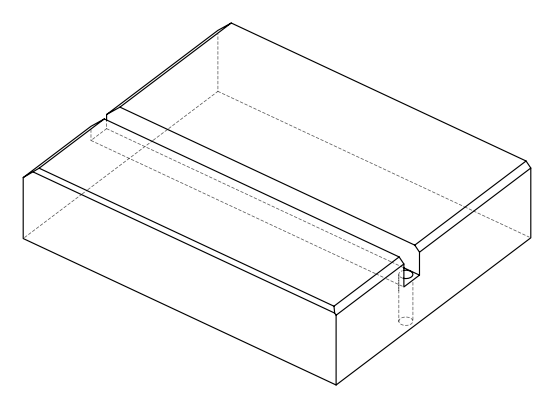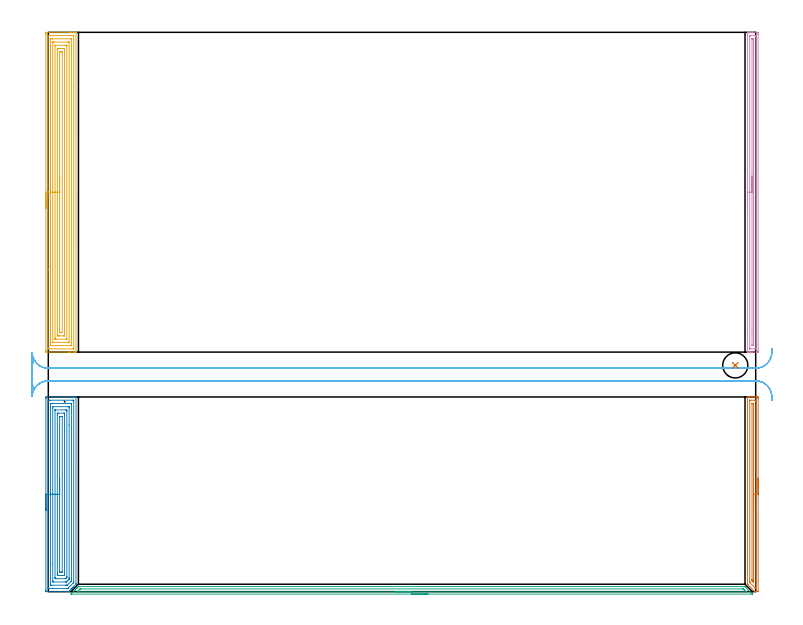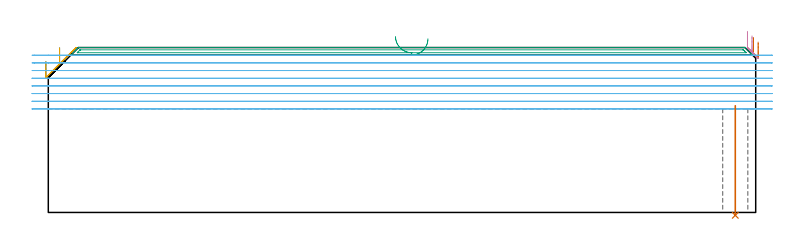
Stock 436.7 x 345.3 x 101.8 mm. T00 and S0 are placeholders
(PLAN: 7 operations, 2 tool changes, 48.9 min)
(1 AREA_MILL | FG_CHAMFER_SURFACE | UGT0205_001 | 3.02 min | 2707 mm3)
(2 AREA_MILL_1 | FG_CHAMFER_SURFACE_1 | UGT0205_001 | 7 min | 22128 mm3)
(3 AREA_MILL_2 | FG_CHAMFER_SURFACE_2 | UGT0205_001 | 6.84 min | 4381 mm3)
(4 AREA_MILL_3 | FG_CHAMFER_SURFACE_3 | UGT0205_001 | 4.91 min | 4398 mm3)
(5 AREA_MILL_4 | FG_CHAMFER_SURFACE_4 | UGT0205_001 | 11.36 min | 35483 mm3)
(6 MILL_RECTANGULAR_SLOT | SLOT_RECTANGULAR | UGT0201_094 | Follow Part, ap 5, ae 75% | 15.49 min | 455603 mm3)
(7 INDEXABLE_INSERT_DRILL_THROUGH_HOLE_FROM_SOLID | STEP1HOLE | NXT0302_002 | 0.28 min | 12027 mm3)
(TOOL UGT0205_001 | Chamfer Mill 20 x 3 x 45 deg. | D20 FL50 Z2)
(TOOL UGT0201_094 | End mill 20 mm | D20 FL38 Z4)
(TOOL NXT0302_002 | Index. Insert Drill 15.5mm [880-D1550L20-05] | D15.5 PA176 FL78 Z2)
(OP 1 AREA_MILL)
G17 G21 G94 G90
T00 M6
G54
G17 G0 G90 X438.2 Y70.1 S1061 M3
G43 Z111.8 H0
Z105.2
G94 G1 Y70.062 Z104.328 F250.
Y69.948 Z103.464
Y69.759 Z102.612
Y69.497 Z101.78
Y69.163 Z100.974
Y68.76 Z100.2
Y68.292 Z99.464
Y67.76 Z98.772
Y67.171 Z98.129
Y66.528 Z97.54
Y65.836 Z97.008
Y65.1 Z96.54
Y64.326 Z96.137
Y63.52 Z95.803
Y62.688 Z95.541
Y61.836 Z95.352
Y60.972 Z95.238
Y60.1 Z95.2
Y0.321
X438.197 Y0.184 Z95.203
X438.191 Y0.002 Z95.205
X437.947 Y0. Z95.449
X437.58 Z95.815
X436.846 Z96.554
X436.24 Z97.159
X436.19 Y0.01 Z97.209
X431.913 Y4.287 Z101.487
X431.619 Y4.584 Z101.78
X431.607 Y4.6 Z101.793
X431.6 Y5.102 Z101.8
Y120.016
X431.603 Y120.19 Z101.788
X431.668 Y120.193 Z101.724
X432.109 Y120.2 Z101.29
X432.379 Z101.021
X433.113 Z100.282
X434.374 Z99.023
X435.793 Z97.602
X436.424 Z96.972
X437.317 Z96.079
X437.58 Y120.198 Z95.816
X438.192 Y120.193 Z95.206
X438.193 Y120.182 Z95.204
X438.198 Y119.569 Z95.202
X438.2 Y118.949 Z95.2
Y60.1
X436.786 Z96.614
X436.785 Y2.321 Z96.615
X436.784 Y2.222 Z96.616
X436.779 Y2.026 Z96.621
X436.773 Y2.009 Z96.627
X436.765 Y2.006 Z96.635
X436.739 Y2.005 Z96.661
X436.687 Y2.01 Z96.713
X436.633 Y2.029 Z96.767
X436.575 Y2.082 Z96.825
X436.46 Y2.193 Z96.94
X436.23 Y2.419 Z97.17
X433.113 Y5.538 Z100.287
X433.058 Y5.598 Z100.342
X433.032 Y5.629 Z100.368
X433.021 Y5.647 Z100.379
X433.019 Y5.7 Z100.381
X433.015 Y5.898 Z100.385
X433.014 Y5.997 Z100.386
Y6.096
X433.015 Y117.879 Z100.385
X433.016 Y117.978 Z100.384
X433.021 Y118.174 Z100.379
X433.027 Y118.191 Z100.373
X433.035 Y118.194 Z100.365
X433.061 Y118.198 Z100.339
X433.113 Y118.199 Z100.287
X436.268 Y118.2 Z97.132
X436.687 Y118.196 Z96.713
X436.746 Y118.194 Z96.654
X436.777 Y118.191 Z96.623
X436.78 Y118.077 Z96.62
X436.784 Y117.879 Z96.616
X436.785 Y117.781 Z96.615
X436.786 Y117.682 Z96.614
Y60.1
X435.372 Z98.028
X435.371 Y6.419 Z98.029
X435.369 Y5.997 Z98.031
X435.365 Y5.781 Z98.035
X435.364 Y5.748 Z98.036
X435.283 Y5.824 Z98.117
X435.104 Y5.997 Z98.296
X434.9 Y6.2 Z98.5
X434.557 Y6.549 Z98.843
X434.472 Y6.639 Z98.928
X434.435 Y6.681 Z98.965
X434.434 Y6.734 Z98.966
X434.431 Y6.891 Z98.969
X434.429 Y7.362 Z98.971
X434.428 Y7.785 Z98.972
X434.429 Y115.992 Z98.971
X434.431 Y116.11 Z98.969
X434.433 Y116.168 Z98.967
X434.435 Y116.189 Z98.965
X434.485 Y116.191 Z98.915
X434.694 Y116.199 Z98.706
X434.9 Z98.5
X435.108 Y116.198 Z98.292
X435.246 Y116.194 Z98.154
X435.354 Y116.19 Z98.046
X435.365 Y116.172 Z98.035
X435.367 Y116.149 Z98.033
X435.369 Y115.992 Z98.031
X435.371 Y115.52 Z98.029
X435.372 Y115.098 Z98.028
Y60.1
Y59.228 Z98.066
Y58.364 Z98.18
Y57.512 Z98.369
Y56.68 Z98.632
Y55.874 Z98.965
Y55.1 Z99.368
Y54.364 Z99.837
Y53.672 Z100.368
Y53.029 Z100.957
Y52.44 Z101.601
Y51.908 Z102.293
Y51.44 Z103.028
Y51.037 Z103.802
Y50.703 Z104.608
Y50.441 Z105.44
Y50.252 Z106.292
Y50.138 Z107.157
Y50.1 Z108.028
G0 Z111.8
M5
M2
(OP 2 AREA_MILL_1)
G17 G21 G94 G90
T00 M6
G54
G17 G0 G90 X-1.5 Y50.1 S1061 M3
G43 Z111.8 H0
Z93.2
G94 G1 Y50.138 Z92.328 F250.
Y50.252 Z91.464
Y50.441 Z90.612
Y50.703 Z89.78
Y51.037 Z88.974
Y51.44 Z88.2
Y51.908 Z87.464
Y52.44 Z86.772
Y53.029 Z86.129
Y53.672 Z85.54
Y54.364 Z85.008
Y55.1 Z84.54
Y55.874 Z84.137
Y56.68 Z83.803
Y57.512 Z83.541
Y58.364 Z83.352
Y59.228 Z83.238
Y60.1 Z83.2
Y119.152
X-1.499 Y119.569 Z83.201
X-1.495 Y120.041 Z83.203
X-1.492 Y120.191 Z83.206
X-1.029 Y120.2 Z83.669
X13.357 Z98.053
X15.746 Z100.441
X16.713 Z101.413
X17.088 Y120.192 Z101.779
X17.097 Y120.191 Z101.788
X17.1 Y120.016 Z101.8
Y5.102
X17.097 Y4.604 Z101.784
X17.076 Y4.575 Z101.772
X17.07 Y4.569 Z101.768
X15.814 Y3.314 Z100.513
X15.746 Y3.244 Z100.442
X15.679 Y3.179 Z100.378
X15.516 Y3.016 Z100.215
X15.452 Y2.95 Z100.148
X15.389 Y2.888 Z100.088
X15.218 Y2.718 Z99.917
X15.157 Y2.656 Z99.854
X15.098 Y2.598 Z99.797
X14.92 Y2.419 Z99.619
X14.863 Y2.361 Z99.56
X14.807 Y2.307 Z99.506
X14.622 Y2.121 Z99.321
X14.569 Y2.067 Z99.266
X14.517 Y2.016 Z99.216
X14.324 Y1.823 Z99.023
X14.274 Y1.773 Z98.971
X14.226 Y1.726 Z98.925
X14.026 Y1.525 Z98.725
X13.98 Y1.479 Z98.677
X13.936 Y1.435 Z98.635
X13.728 Y1.227 Z98.427
X13.097 Y0.596 Z97.795
X13.001 Y0.501 Z97.701
X12.833 Y0.333 Z97.533
X12.656 Y0.155 Z97.353
X12.532 Y0.035 Z97.23
X12.494 Y0.004 Z97.19
X12.435 Y0.001 Z97.133
X12.409 Y0. Z97.107
X10.969 Z95.665
X7.177 Z91.874
X-0.406 Z84.292
X-1.029 Y0.002 Z83.669
X-1.242 Y0.004 Z83.456
X-1.492 Y0.009 Z83.206
X-1.495 Y0.159 Z83.203
X-1.499 Y0.631 Z83.201
X-1.5 Y1.108 Z83.2
Y60.1
X-0.086 Z84.614
X-0.085 Y117.781 Z84.615
X-0.079 Y118.187 Z84.621
X0.326 Y118.197 Z85.026
X0.737 Y118.199 Z85.437
X1.206 Y118.2 Z85.906
X14.863 Y118.199 Z99.563
X15.334 Y118.197 Z100.034
X15.573 Y118.19 Z100.273
X15.679 Y118.167 Z100.379
X15.685 Y117.842 Z100.385
Y117.781
X15.686 Y5.997 Z100.386
X15.683 Y5.788 Z100.383
X15.68 Y5.685 Z100.38
X15.677 Y5.638 Z100.377
X15.646 Y5.604 Z100.346
X15.45 Y5.402 Z100.15
X15.153 Y5.102 Z99.853
X12.47 Y2.419 Z97.17
X12.341 Y2.291 Z97.041
X12.214 Y2.168 Z96.914
X12.084 Y2.046 Z96.784
X12.037 Y2.01 Z96.737
X11.98 Y2.007 Z96.68
X11.744 Y2.001 Z96.444
X0.737 Z85.437
X0.266 Y2.003 Z84.966
X0.027 Y2.01 Z84.727
X-0.079 Y2.033 Z84.621
X-0.085 Y2.358 Z84.615
Y2.419
X-0.086 Y60.1 Z84.614
X1.328 Z86.028
X1.329 Y115.992 Z86.029
X1.33 Y116.139 Z86.03
X1.333 Y116.175 Z86.033
X1.335 Y116.187 Z86.035
X1.347 Y116.19 Z86.047
X1.417 Y116.197 Z86.117
X1.62 Y116.199 Z86.32
X2.297 Y116.2 Z86.997
X13.775 Z98.475
X13.98 Y116.199 Z98.68
X14.185 Y116.194 Z98.885
X14.243 Y116.19 Z98.943
X14.265 Y116.185 Z98.965
X14.267 Y116.168 Z98.967
X14.27 Y116.09 Z98.97
X14.271 Y115.992 Z98.971
Y115.697
Y7.49
X14.269 Y6.891 Z98.969
X14.266 Y6.744 Z98.966
X14.264 Y6.675 Z98.964
X14.229 Y6.638 Z98.929
X13.98 Y6.381 Z98.68
X13.79 Y6.189 Z98.49
X13.598 Y5.997 Z98.298
X11.807 Y4.208 Z96.507
X11.646 Y4.054 Z96.346
X11.6 Y4.012 Z96.3
X11.532 Y4.005 Z96.232
X11.331 Y4.002 Z96.031
X10.654 Y4. Z95.354
X1.825 Z86.525
X1.62 Y4.001 Z86.32
X1.415 Y4.006 Z86.115
X1.357 Y4.01 Z86.057
X1.335 Y4.015 Z86.035
X1.333 Y4.032 Z86.033
X1.33 Y4.11 Z86.03
X1.329 Y4.208 Z86.029
Y4.503
X1.328 Y60.1 Z86.028
X2.743 Z87.443
Y113.309
X2.744 Y113.959 Z87.444
X2.748 Y114.177 Z87.448
X2.75 Y114.188 Z87.45
X2.755 Y114.192 Z87.455
X2.781 Y114.197 Z87.481
X2.836 Y114.199 Z87.536
X12.214 Y114.2 Z96.914
X12.654 Y114.19 Z97.354
X12.85 Y114.175 Z97.55
X12.852 Y114.063 Z97.552
X12.856 Y113.553 Z97.556
X12.857 Y102.933 Z97.557
Y8.679
X12.855 Y8.031 Z97.555
X12.851 Y7.785 Z97.551
X12.848 Y7.709 Z97.548
X12.788 Y7.644 Z97.488
X12.693 Y7.544 Z97.393
X12.573 Y7.422 Z97.273
X12.214 Y7.063 Z96.914
X11.685 Y6.533 Z96.385
X11.331 Y6.181 Z96.031
X11.239 Y6.09 Z95.939
X11.185 Y6.041 Z95.885
X11.156 Y6.016 Z95.856
X11.108 Y6.01 Z95.808
X10.888 Y6.006 Z95.588
X10.449 Y6. Z95.149
X3.386 Z88.086
X2.946 Y6.01 Z87.646
X2.75 Y6.025 Z87.45
X2.748 Y6.137 Z87.448
X2.744 Y6.647 Z87.444
X2.743 Y17.397 Z87.443
Y60.1
X4.157 Z88.857
Y111.747
X4.16 Y111.973 Z88.86
X4.164 Y112.123 Z88.864
X4.17 Y112.191 Z88.87
X4.185 Y112.193 Z88.885
X4.269 Y112.197 Z88.969
X4.481 Y112.2 Z89.181
X10.661 Y112.199 Z95.361
X11.331 Y112.192 Z96.031
X11.421 Y112.19 Z96.121
X11.436 Y111.859 Z96.136
X11.441 Y111.634 Z96.141
X11.443 Y111.521 Z96.143
Y9.461
X11.442 Y9.07 Z96.142
X11.439 Y8.875 Z96.139
X11.436 Y8.779 Z96.136
X11.425 Y8.735 Z96.125
X11.38 Y8.679 Z96.08
X11.356 Y8.654 Z96.056
X11.331 Y8.63 Z96.031
X10.91 Y8.212 Z95.61
X10.754 Y8.061 Z95.454
X10.698 Y8.01 Z95.398
X10.616 Y8.006 Z95.316
X10.449 Y8.002 Z95.149
X10.236 Y8. Z94.936
X4.939 Y8.001 Z89.639
X4.269 Y8.008 Z88.969
X4.179 Y8.01 Z88.879
X4.164 Y8.341 Z88.864
X4.159 Y8.566 Z88.859
X4.157 Y8.679 Z88.857
Y60.1
X5.571 Z90.271
Y108.838
X5.572 Y109.306 Z90.272
X5.575 Y109.732 Z90.275
X5.579 Y110.193 Z90.279
X6.034 Y110.197 Z90.734
X6.456 Y110.199 Z91.156
X9.566 Z94.266
X9.991 Y110.196 Z94.691
X10.022 Y110.19 Z94.722
X10.024 Y110.162 Z94.724
X10.027 Y109.732 Z94.727
X10.029 Y109.263 Z94.729
Y108.838
Y11.362
X10.028 Y10.894 Z94.728
X10.025 Y10.468 Z94.725
X10.021 Y10.007 Z94.721
X9.566 Y10.003 Z94.266
X9.144 Y10.001 Z93.844
X6.034 Z90.734
X5.609 Y10.004 Z90.309
X5.578 Y10.01 Z90.278
X5.576 Y10.038 Z90.276
X5.573 Y10.468 Z90.273
X5.571 Y10.937 Z90.271
Y11.362
Y60.1
X6.985 Z91.685
Y107.874
X6.986 Y107.944 Z91.686
X6.992 Y108.149 Z91.692
X6.996 Y108.19 Z91.696
X7.125 Y108.195 Z91.825
X7.294 Y108.199 Z91.994
X7.547 Y108.2 Z92.247
X8.43 Z93.13
X8.543 Y108.199 Z93.243
X8.575 Y108.196 Z93.275
X8.603 Y108.191 Z93.303
X8.608 Y108.14 Z93.308
X8.614 Y108.014 Z93.314
X8.615 Y12.326 Z93.315
X8.614 Y12.256 Z93.314
X8.608 Y12.051 Z93.308
X8.604 Y12.01 Z93.304
X8.475 Y12.005 Z93.175
X8.306 Y12.001 Z93.006
X8.053 Y12. Z92.753
X7.17 Z91.87
X7.057 Y12.001 Z91.757
X7.025 Y12.004 Z91.725
X6.997 Y12.009 Z91.697
X6.992 Y12.06 Z91.692
X6.986 Y12.186 Z91.686
X6.985 Y60.1 Z91.685
Y60.972 Z91.723
Y61.836 Z91.837
Y62.688 Z92.026
Y63.52 Z92.288
Y64.326 Z92.622
Y65.1 Z93.025
Y65.836 Z93.494
Y66.528 Z94.025
Y67.171 Z94.614
Y67.76 Z95.257
Y68.292 Z95.95
Y68.76 Z96.685
Y69.163 Z97.459
Y69.497 Z98.265
Y69.759 Z99.097
Y69.948 Z99.949
Y70.062 Z100.814
Y70.1 Z101.685
G0 Z111.8
M5
M2
(OP 3 AREA_MILL_2)
G17 G21 G94 G90
T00 M6
G54
G17 G0 G90 X234.35 Y-1.5 S1061 M3
G43 Z111.8 H0
Z107.2
G94 G1 X234.312 Z106.328 F250.
X234.198 Z105.464
X234.009 Z104.612
X233.747 Z103.78
X233.413 Z102.974
X233.01 Z102.2
X232.542 Z101.464
X232.011 Z100.772
X231.421 Z100.129
X230.778 Z99.54
X230.086 Z99.008
X229.35 Z98.54
X228.576 Z98.137
X227.77 Z97.803
X226.938 Z97.541
X226.087 Z97.352
X225.222 Z97.238
X224.35 Z97.2
X14.185
X14.143 Y-1.499 Z97.201
X14.016 Y-1.492 Z97.206
X14.085 Y-1.417 Z97.281
X14.185 Y-1.315 Z97.383
X14.289 Y-1.21 Z97.488
X15.412 Y-0.087 Z98.611
X15.526 Y0.028 Z98.724
X15.877 Y0.377 Z99.076
X16.065 Y0.565 Z99.265
X16.299 Y0.8 Z99.498
X16.42 Y0.922 Z99.618
X16.794 Y1.294 Z99.994
X16.937 Y1.437 Z100.137
X17.48 Y1.982 Z100.677
X17.762 Y2.262 Z100.962
X17.809 Y2.309 Z101.009
X18.529 Y3.029 Z101.727
X18.605 Y3.101 Z101.781
X19.103 Y3.1 Z101.8
X429.597
X430.095 Y3.101 Z101.781
X430.172 Y3.029 Z101.727
X433.88 Y-0.678 Z98.018
X433.984 Y-0.784 Z97.915
X434.068 Y-0.868 Z97.831
X434.176 Y-0.974 Z97.722
X434.617 Y-1.417 Z97.282
X434.665 Y-1.467 Z97.233
X434.682 Y-1.494 Z97.204
X434.665 Y-1.5 Z97.2
X224.35
Y-0.086 Z98.614
X18.209
X17.987 Y-0.081 Z98.619
X17.891 Y-0.079 Z98.621
X17.904 Y-0.058 Z98.642
X17.934 Y-0.023 Z98.677
X18.036 Y0.085 Z98.785
X18.143 Y0.193 Z98.893
X18.209 Y0.259 Z98.959
X19.103 Y1.154 Z99.854
X19.371 Y1.421 Z100.121
X19.582 Y1.628 Z100.328
X19.62 Y1.663 Z100.363
X19.64 Y1.678 Z100.378
X19.664 Y1.68 Z100.38
X19.774 Y1.683 Z100.383
X19.998 Y1.686 Z100.386
X428.702
X428.927 Y1.682 Z100.382
X429.037 Y1.679 Z100.379
X429.063 Y1.675 Z100.375
X429.128 Y1.615 Z100.315
X429.235 Y1.512 Z100.212
X429.597 Y1.153 Z99.853
X429.95 Y0.8 Z99.5
X430.491 Y0.258 Z98.958
X430.7 Y0.043 Z98.743
X430.765 Y-0.026 Z98.674
X430.808 Y-0.079 Z98.621
X430.713 Y-0.081 Z98.619
X430.491 Y-0.086 Z98.614
X224.35
X223.479 Z98.652
X222.614 Z98.766
X221.762 Z98.955
X220.93 Z99.217
X220.124 Z99.551
X219.35 Z99.954
X218.614 Z100.423
X217.922 Z100.954
X217.279 Z101.543
X216.69 Z102.186
X216.159 Z102.878
X215.69 Z103.614
X215.287 Z104.388
X214.953 Z105.194
X214.691 Z106.026
X214.502 Z106.878
X214.388 Z107.743
X214.35 Z108.614
G0 Z111.8
M5
M2
(OP 4 AREA_MILL_3)
G17 G21 G94 G90
T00 M6
G54
G17 G0 G90 X431.6 Y236.6 S1061 M3
G43 Z111.8 H0
G94 G1 Y236.638 Z110.928 F250.
Y236.752 Z110.063
Y236.941 Z109.212
Y237.203 Z108.38
Y237.537 Z107.574
Y237.94 Z106.8
Y238.409 Z106.064
Y238.94 Z105.372
Y239.529 Z104.729
Y240.172 Z104.14
Y240.864 Z103.608
Y241.6 Z103.14
Y242.374 Z102.737
Y243.18 Z102.403
Y244.012 Z102.141
Y244.864 Z101.952
Y245.728 Z101.838
Y246.6 Z101.8
Y345.149
X431.603 Y345.29 Z101.788
X431.656 Y345.293 Z101.736
X432.02 Y345.3 Z101.379
X432.508 Z100.891
X433.113 Z100.282
X434.309 Z99.088
X434.897 Z98.497
X437.58 Y345.299 Z95.816
X438.175 Y345.297 Z95.221
X438.191 Y345.293 Z95.205
X438.197 Y344.703 Z95.203
X438.2 Y344.085 Z95.2
Y148.77
X438.198 Y148.497 Z95.202
X438.191 Y147.907 Z95.205
X438.175 Y147.903 Z95.221
X437.58 Y147.9 Z95.816
X437.285 Z96.111
X434.909 Z98.485
X434.309 Z99.088
X434.007 Z99.39
X433.416 Z99.981
X433.113 Z100.282
X432.508 Z100.891
X432.22 Z101.18
X432.02 Z101.379
X431.658 Z101.733
X431.62 Z101.77
X431.603 Y147.908 Z101.788
X431.6 Y148.051 Z101.8
Y246.6
X433.014 Z100.386
X433.015 Y342.919 Z100.385
Y343.017
X433.018 Y343.117 Z100.382
X433.025 Y343.29 Z100.375
X433.113 Y343.292 Z100.287
X433.626 Y343.299 Z99.774
X436.687 Z96.713
X436.741 Y343.298 Z96.659
X436.774 Y343.294 Z96.626
X436.778 Y343.292 Z96.622
X436.781 Y343.271 Z96.619
X436.783 Y343.215 Z96.617
X436.786 Y342.821 Z96.614
X436.785 Y150.281 Z96.615
Y150.183
X436.782 Y150.084 Z96.618
X436.775 Y149.91 Z96.625
X436.687 Y149.908 Z96.713
X436.174 Y149.901 Z97.226
X433.113 Z100.287
X433.059 Y149.902 Z100.341
X433.026 Y149.906 Z100.374
X433.023 Y149.908 Z100.377
X433.019 Y149.929 Z100.381
X433.017 Y149.985 Z100.383
X433.014 Y150.379 Z100.386
Y246.6
X434.428 Z98.972
X434.429 Y341.136 Z98.971
X434.43 Y341.253 Z98.97
X434.432 Y341.281 Z98.968
X434.434 Y341.288 Z98.966
X434.461 Y341.292 Z98.939
X434.571 Y341.298 Z98.829
X434.736 Y341.3 Z98.664
X434.9 Y341.298 Z98.5
X435.065 Y341.294 Z98.335
X435.365 Y341.283 Z98.035
X435.367 Y341.136 Z98.033
X435.371 Y340.666 Z98.029
X435.372 Y333.92 Z98.028
X435.371 Y152.064 Z98.029
X435.37 Y151.947 Z98.03
X435.368 Y151.919 Z98.032
X435.366 Y151.912 Z98.034
X435.339 Y151.908 Z98.061
X435.229 Y151.903 Z98.171
X435.064 Y151.9 Z98.336
X434.9 Y151.902 Z98.5
X434.735 Y151.906 Z98.665
X434.435 Y151.917 Z98.965
X434.433 Y152.064 Z98.967
X434.429 Y152.534 Z98.971
X434.428 Y159.25 Z98.972
Y246.6
Y247.472 Z99.01
Y248.337 Z99.123
Y249.188 Z99.312
Y250.02 Z99.575
Y250.826 Z99.908
Y251.6 Z100.311
Y252.336 Z100.78
Y253.028 Z101.311
Y253.671 Z101.9
Y254.26 Z102.544
Y254.792 Z103.236
Y255.26 Z103.972
Y255.663 Z104.745
Y255.997 Z105.551
Y256.259 Z106.383
Y256.448 Z107.235
Y256.562 Z108.1
Y256.6 Z108.972
G0 Z111.8
M5
M2
(OP 5 AREA_MILL_4)
G17 G21 G94 G90
T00 M6
G54
G17 G0 G90 X-1.5 Y236.6 S1061 M3
G43 Z111.8 H0
Z93.2
G94 G1 Y236.638 Z92.328 F250.
Y236.752 Z91.464
Y236.941 Z90.612
Y237.203 Z89.78
Y237.537 Z88.974
Y237.94 Z88.2
Y238.409 Z87.464
Y238.94 Z86.772
Y239.529 Z86.129
Y240.172 Z85.54
Y240.864 Z85.008
Y241.6 Z84.54
Y242.374 Z84.137
Y243.18 Z83.803
Y244.012 Z83.541
Y244.864 Z83.352
Y245.728 Z83.238
Y246.6 Z83.2
Y344.287
X-1.499 Y344.703 Z83.201
X-1.495 Y345.174 Z83.203
X-1.492 Y345.291 Z83.206
X-1.029 Y345.3 Z83.668
X13.097 Z97.792
X13.681 Z98.378
X13.98 Z98.677
X15.746 Z100.441
X16.344 Z101.043
X16.629 Z101.328
X16.781 Z101.48
X17.09 Y345.293 Z101.781
X17.097 Y345.291 Z101.788
X17.1 Y345.149 Z101.8
Y148.051
X17.097 Y147.909 Z101.788
X17.09 Y147.907 Z101.781
X16.781 Y147.9 Z101.48
X16.344 Z101.043
X15.746 Z100.441
X13.681 Z98.378
X13.097 Z97.792
X12.506 Z97.202
X-0.438 Z84.259
X-1.029 Y147.901 Z83.668
X-1.242 Y147.903 Z83.455
X-1.491 Y147.909 Z83.206
X-1.495 Y148.026 Z83.203
X-1.499 Y148.497 Z83.201
X-1.5 Y148.973 Z83.2
Y246.6
X-0.086 Z84.614
X-0.085 Y343.127 Z84.615
X-0.084 Y343.231 Z84.616
X-0.082 Y343.281 Z84.618
X-0.08 Y343.287 Z84.62
X-0.066 Y343.291 Z84.634
X-0.017 Y343.295 Z84.683
X0.361 Y343.3 Z85.061
X14.863 Z99.563
X15.371 Y343.298 Z100.071
X15.579 Y343.294 Z100.279
X15.675 Y343.29 Z100.375
X15.684 Y342.982 Z100.384
X15.685 Y342.919 Z100.385
X15.686 Y312.118 Z100.386
X15.685 Y150.073 Z100.385
X15.684 Y149.969 Z100.384
X15.681 Y149.919 Z100.381
X15.68 Y149.913 Z100.38
X15.666 Y149.909 Z100.366
X15.616 Y149.905 Z100.316
X15.239 Y149.901 Z99.939
X0.737 Y149.9 Z85.437
X0.23 Y149.901 Z84.93
X0.021 Y149.906 Z84.721
X-0.076 Y149.91 Z84.624
X-0.084 Y150.218 Z84.616
X-0.085 Y150.281 Z84.615
X-0.086 Y198.856 Z84.614
Y246.6
X1.328 Z86.028
X1.329 Y340.244 Z86.029
Y340.537
X1.334 Y341.136 Z86.034
X1.335 Y341.274 Z86.035
X1.466 Y341.291 Z86.166
X1.62 Y341.295 Z86.32
X2.34 Y341.3 Z87.04
X2.503 Z87.203
X13.818 Z98.518
X13.98 Y341.298 Z98.68
X14.143 Y341.295 Z98.843
X14.25 Y341.29 Z98.95
X14.266 Y341.282 Z98.966
X14.267 Y341.268 Z98.967
X14.27 Y341.234 Z98.97
X14.271 Y341.136 Z98.971
Y340.841
Y152.956
Y152.663
X14.266 Y152.064 Z98.966
X14.265 Y151.926 Z98.965
X14.134 Y151.909 Z98.834
X13.98 Y151.905 Z98.68
X13.26 Y151.9 Z97.96
X13.097 Z97.797
X1.782 Z86.482
X1.62 Y151.902 Z86.32
X1.457 Y151.905 Z86.157
X1.35 Y151.91 Z86.05
X1.334 Y151.918 Z86.034
X1.332 Y151.932 Z86.032
X1.33 Y151.966 Z86.03
X1.329 Y152.064 Z86.029
X1.328 Y152.359 Z86.028
Y246.6
X2.743 Z87.443
Y339.11
X2.744 Y339.202 Z87.444
X2.747 Y339.259 Z87.447
X2.749 Y339.284 Z87.449
X2.763 Y339.29 Z87.463
X2.97 Y339.295 Z87.67
X3.386 Y339.3 Z88.086
X3.437 Z88.137
X12.266 Z96.966
X12.642 Y339.298 Z97.342
X12.829 Y339.293 Z97.529
X12.848 Y339.29 Z97.548
X12.851 Y339.279 Z97.551
X12.855 Y339.245 Z97.555
X12.857 Y339.195 Z97.557
Y154.091
X12.856 Y153.998 Z97.556
X12.853 Y153.941 Z97.553
X12.851 Y153.916 Z97.551
X12.837 Y153.91 Z97.537
X12.63 Y153.905 Z97.33
X12.214 Y153.9 Z96.914
X12.163 Z96.863
X3.334 Z88.034
X2.958 Y153.902 Z87.658
X2.771 Y153.907 Z87.471
X2.752 Y153.91 Z87.452
X2.748 Y153.921 Z87.448
X2.745 Y153.955 Z87.445
X2.743 Y154.005 Z87.443
Y246.6
X4.157 Z88.857
X4.158 Y336.902 Z88.858
X4.161 Y337.128 Z88.861
X4.164 Y337.274 Z88.864
X4.176 Y337.291 Z88.876
X4.192 Y337.294 Z88.892
X4.269 Y337.298 Z88.969
X4.534 Y337.3 Z89.234
X10.715 Z95.415
X11.331 Y337.293 Z96.031
X11.418 Y337.29 Z96.118
X11.436 Y337.279 Z96.136
X11.439 Y337.165 Z96.139
X11.442 Y337.015 Z96.142
X11.443 Y336.789 Z96.143
Y336.676
X11.442 Y156.298 Z96.142
X11.439 Y156.073 Z96.139
X11.436 Y155.926 Z96.136
X11.424 Y155.909 Z96.124
X11.408 Y155.906 Z96.108
X11.331 Y155.902 Z96.031
X11.066 Y155.9 Z95.766
X4.885 Z89.585
X4.269 Y155.907 Z88.969
X4.182 Y155.91 Z88.882
X4.164 Y155.921 Z88.864
X4.161 Y156.035 Z88.861
X4.158 Y156.185 Z88.858
X4.157 Y156.636 Z88.857
Y246.6
X5.571 Z90.271
Y334.469
X5.572 Y334.893 Z90.272
X5.574 Y335.127 Z90.274
X5.578 Y335.243 Z90.278
X5.58 Y335.29 Z90.28
X5.636 Y335.295 Z90.336
X6.034 Y335.298 Z90.734
X6.514 Y335.3 Z91.214
X8.683 Z93.383
X9.163 Z93.863
X9.566 Y335.297 Z94.266
X9.969 Y335.292 Z94.669
X10.017 Y335.29 Z94.717
X10.022 Y335.255 Z94.722
X10.025 Y335.173 Z94.725
X10.028 Y335.049 Z94.728
X10.029 Y334.893 Z94.729
Y334.425
Y158.731
X10.028 Y158.307 Z94.728
X10.026 Y158.073 Z94.726
X10.022 Y157.957 Z94.722
X10.02 Y157.91 Z94.72
X9.964 Y157.905 Z94.664
X9.566 Y157.902 Z94.266
X9.086 Y157.9 Z93.786
X6.917 Z91.617
X6.437 Z91.137
X6.034 Y157.903 Z90.734
X5.631 Y157.908 Z90.331
X5.583 Y157.91 Z90.283
X5.578 Y157.945 Z90.278
X5.575 Y158.027 Z90.275
X5.572 Y158.151 Z90.272
X5.571 Y158.307 Z90.271
Y158.775
Y246.6
X6.985 Z91.685
X6.986 Y333.109 Z91.686
X6.987 Y333.212 Z91.687
X6.99 Y333.262 Z91.69
X6.991 Y333.28 Z91.691
X7.045 Y333.29 Z91.745
X7.422 Y333.297 Z92.122
X7.611 Y333.3 Z92.311
X7.8 Z92.5
X8.495 Y333.299 Z93.195
X8.564 Y333.295 Z93.264
X8.577 Y333.291 Z93.277
X8.608 Y333.276 Z93.308
X8.612 Y333.181 Z93.312
X8.613 Y333.109 Z93.313
X8.615 Y332.286 Z93.315
X8.614 Y160.091 Z93.314
X8.613 Y159.988 Z93.313
X8.61 Y159.938 Z93.31
X8.609 Y159.92 Z93.309
X8.555 Y159.91 Z93.255
X8.178 Y159.903 Z92.878
X7.989 Y159.9 Z92.689
X7.8 Z92.5
X7.105 Y159.901 Z91.805
X7.036 Y159.905 Z91.736
X7.023 Y159.909 Z91.723
X6.992 Y159.925 Z91.692
X6.988 Y160.02 Z91.688
X6.987 Y160.091 Z91.687
X6.985 Y160.914 Z91.685
Y246.6
Y247.472 Z91.723
Y248.337 Z91.837
Y249.188 Z92.026
Y250.02 Z92.288
Y250.826 Z92.622
Y251.6 Z93.025
Y252.336 Z93.494
Y253.028 Z94.025
Y253.671 Z94.614
Y254.26 Z95.257
Y254.792 Z95.95
Y255.26 Z96.685
Y255.663 Z97.459
Y255.997 Z98.265
Y256.259 Z99.097
Y256.448 Z99.949
Y256.562 Z100.814
Y256.6 Z101.685
G0 Z111.8
M5
M2
(OP 6 MILL_RECTANGULAR_SLOT)
G17 G21 G94 G90
T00 M6
G54
G17 G0 G90 X447.056 Y149.223 S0 M3
G43 Z111.8 H0
Z97.062
G94 G1 X446.565 Y146.264 F250.
G2 X436.7 Y137.9 R10. F500.
G1 X0.
G2 X-8.66 Y142.9 R10.
G3 X-10. Y137.9 R10.
G1 Y130.2
G3 X-8.66 Y125.2 R10.
G2 X0. Y130.2 R10.
G1 X436.7
G2 X446.566 Y121.83 R10.
G1 X447.055 Y118.87 F250.
G0 X446.902 Y150.117 Z92.325
G1 X446.67 Y147.126
G2 X436.7 Y137.9 R10. F500.
G1 X0.
G2 X-8.664 Y142.907 R10.
G3 X-10. Y137.9 R10.
G1 Y130.187
G3 X-8.664 Y125.194 R10.
G2 X0. Y130.2 R10.
G1 X436.7
G2 X446.67 Y120.974 R10.
G1 X446.902 Y117.983 F250.
G0 Y150.117 Z87.587
G1 X446.67 Y147.126
G2 X436.7 Y137.9 R10. F500.
G1 X0.
G2 X-9.565 Y144.983 R10.
G1 X-9.594 Y144.991
G3 X-10. Y142.171 R10.
G1 Y125.925
G3 X-9.595 Y123.106 R10.
G1 X-9.566 Y123.115
G2 X0. Y130.2 R10.
G1 X436.7
G2 X446.67 Y120.974 R10.
G1 X446.902 Y117.983 F250.
G0 Y150.117 Z82.85
G1 X446.67 Y147.126
G2 X436.7 Y137.9 R10. F500.
G1 X0.
G2 X-9.99 Y147.453 R10.
G1 X-10.
Y120.647
X-9.99
G2 X0. Y130.2 R10.
G1 X436.7
G2 X446.67 Y120.974 R10.
G1 X446.902 Y117.983 F250.
G0 Y150.117 Z78.112
G1 X446.67 Y147.126
G2 X436.7 Y137.9 R10. F500.
G1 X0.
G2 X-9.99 Y147.453 R10.
G1 X-10.
Y120.647
X-9.99
G2 X0. Y130.2 R10.
G1 X436.7
G2 X446.67 Y120.974 R10.
G1 X446.902 Y117.983 F250.
G0 Y150.117 Z73.375
G1 X446.67 Y147.126
G2 X436.7 Y137.9 R10. F500.
G1 X0.
G2 X-9.99 Y147.453 R10.
G1 X-10.
Y120.647
X-9.99
G2 X0. Y130.2 R10.
G1 X436.7
G2 X446.67 Y120.974 R10.
G1 X446.902 Y117.983 F250.
G0 Y150.117 Z68.637
G1 X446.67 Y147.126
G2 X436.7 Y137.9 R10. F500.
G1 X0.
G2 X-9.99 Y147.453 R10.
G1 X-10.
Y120.647
X-9.99
G2 X0. Y130.2 R10.
G1 X436.7
G2 X446.67 Y120.974 R10.
G1 X446.902 Y117.983 F250.
G0 Y150.117 Z63.9
G1 X446.67 Y147.126
G2 X436.7 Y137.9 R10. F500.
G1 X0.
G2 X-9.99 Y147.453 R10.
G1 X-10.
Y120.647
X-9.99
G2 X0. Y130.2 R10.
G1 X436.7
G2 X446.67 Y120.974 R10.
G1 X446.902 Y117.983 F250.
G0 Z111.8
M5
M2
(OP 7 INDEXABLE_INSERT_DRILL_THROUGH_HOLE_FROM_SOLID)
G17 G21 G94 G90
T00 M6
G54
G17 G0 G90 X424.1 Y139.7 S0 M3
G43 Z111.8 H1
G94 G81 G98 Z-1.771 F250. R65.9
G80
M5
M2
